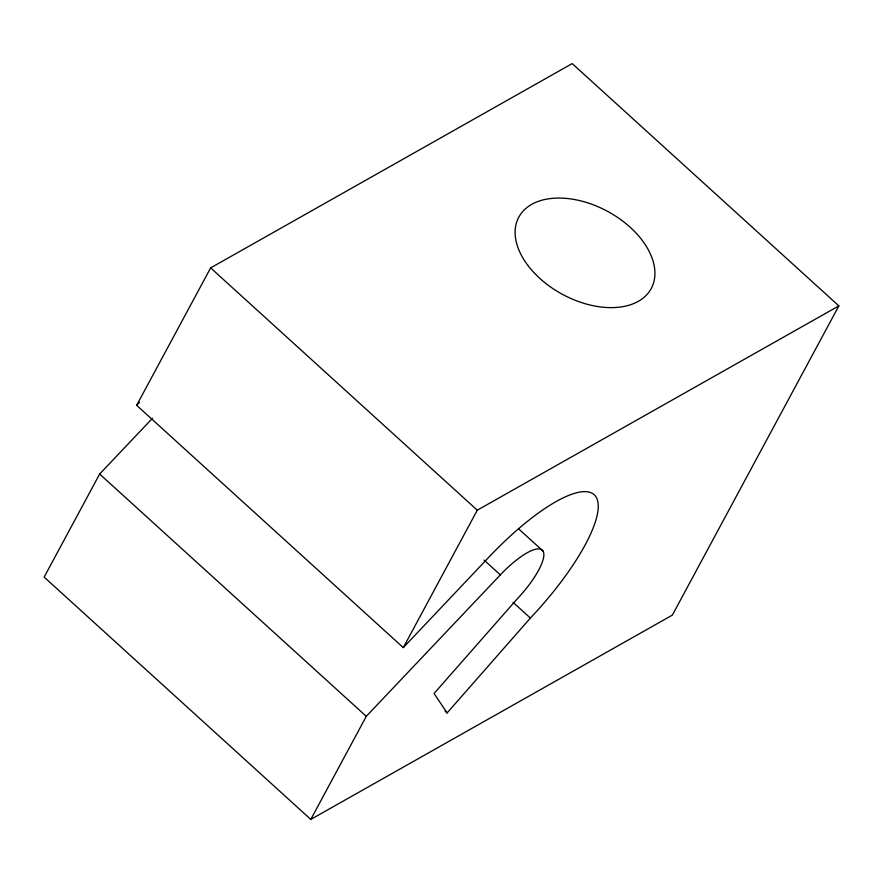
<?xml version="1.0" encoding="UTF-8"?>
<svg xmlns="http://www.w3.org/2000/svg" width="883" height="883" viewBox="0 0 883 883"><rect width="100%" height="100%" fill="white"/><g stroke="black" fill="none" stroke-linecap="round" stroke-linejoin="round"><path stroke-width="1.32" d="M152.516 418.255L99.647 474.039L44.15 577.107L310.794 819.413L672.36 615.109L838.85 305.893L572.206 63.587L210.64 267.891L136.644 405.319L403.288 647.625L489.248 556.787A125.353 35.916 -47.7 0 1 595.782 496.599A125.353 35.916 -47.7 0 1 530.374 618.067L447.118 712.934L445.076 711.091M310.794 819.413L366.29 716.334L500.341 574.877A50.143 14.36 -47.7 0 1 542.89 550.904L518.464 528.718M403.288 647.625L477.284 510.197L838.85 305.893M136.644 405.319L139.481 402.328M210.64 267.891L477.284 510.197M484.061 560.076L500.341 574.877M513.078 602.349L530.374 618.067M99.647 474.039L366.29 716.334M447.118 712.934L434.072 693.497L516.632 599.546A50.143 14.36 -47.7 0 0 542.89 550.904M527.548 264.966A75.21 47.229 28.3 0 0 648.221 293.046A75.21 47.229 28.3 0 0 579.259 200.518A75.21 47.229 28.3 0 0 527.548 264.966"/></g></svg>
